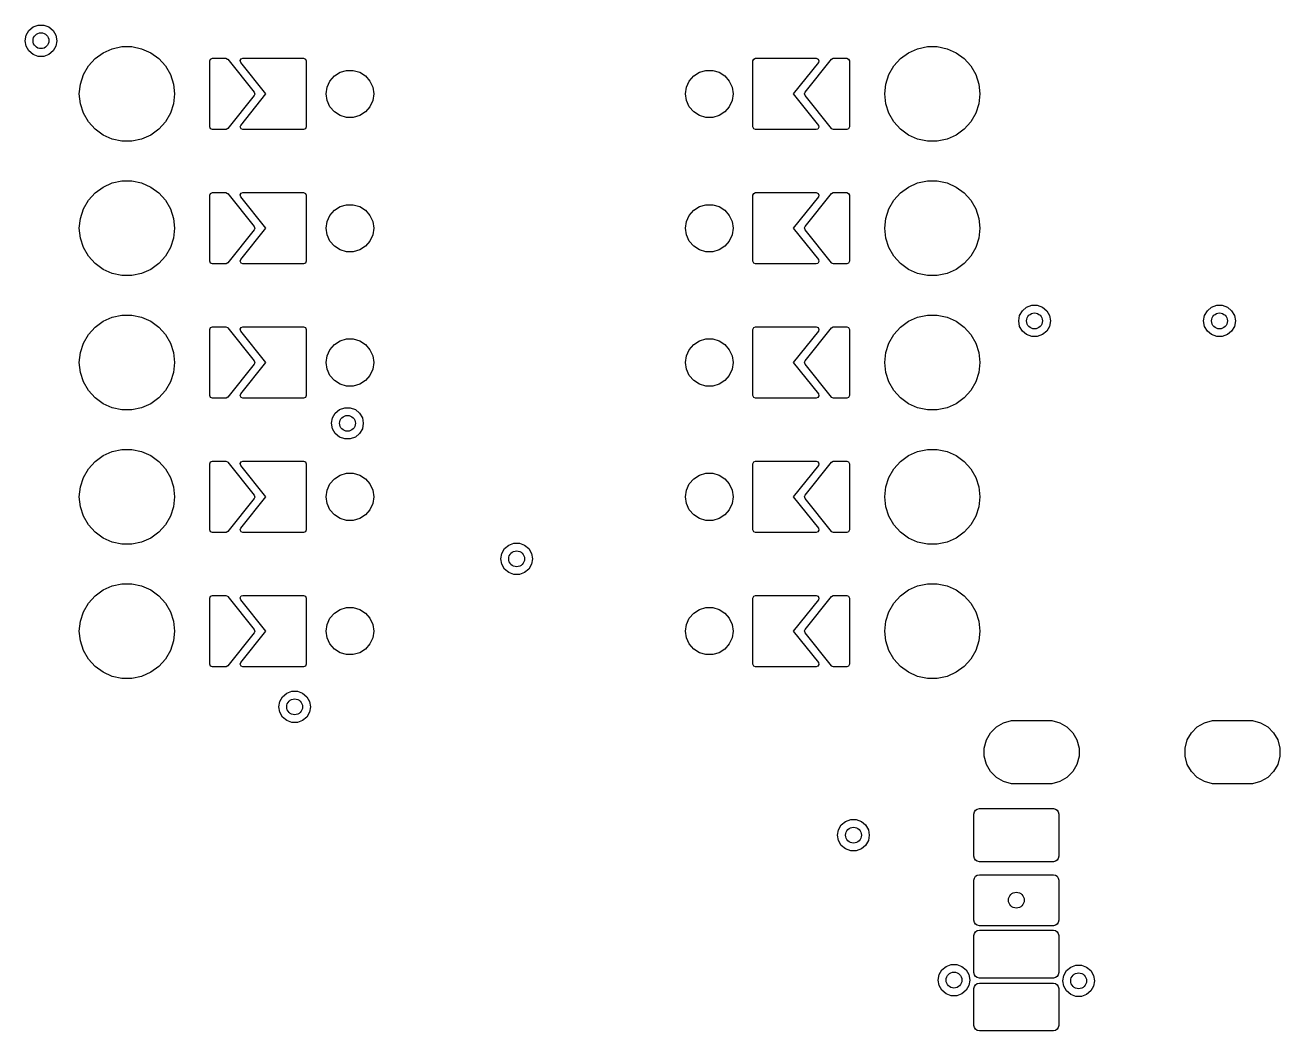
# Model space of a CAD drawing. Extents: x 2.53 to 8.57, y -5.78 to -1.88.
# Drawn here: x 7.6 to 8.535, y -3.614 to -2.865 of the extents above; entities that cross this region are included whole.
import ezdxf

# ---------------------------------------------------------------- set-up
doc = ezdxf.new("R2010")
doc.units = 0
doc.header["$MEASUREMENT"] = 0
doc.layers.add('BLACK', color=7, linetype='CONTINUOUS')

msp = doc.modelspace()

# ---------------------------------------------------------------- linework, layer by layer
at = {"layer": 'BLACK', "linetype": 'CONTINUOUS'}
for p, q in [((7.60048, -2.87257), (7.60253, -2.86902)), ((7.60253, -2.86902), (7.60567, -2.86638)), ((7.60567, -2.86638), (7.60952, -2.86498)), ((7.60952, -2.86498), (7.61363, -2.86498)), ((7.61363, -2.86498), (7.61748, -2.86638)), ((7.61748, -2.86638), (7.62062, -2.86902)), ((7.62062, -2.86902), (7.62267, -2.87257)), ((7.59976, -2.87661), (7.60048, -2.87257)), ((7.60048, -2.88065), (7.59976, -2.87661)), ((7.62267, -2.87257), (7.62339, -2.87661)), ((7.62339, -2.87661), (7.62267, -2.88065)), ((7.60253, -2.88421), (7.60048, -2.88065)), ((7.60567, -2.88684), (7.60253, -2.88421)), ((7.60952, -2.88825), (7.60567, -2.88684)), ((7.61363, -2.88825), (7.60952, -2.88825)), ((7.61748, -2.88684), (7.61363, -2.88825)), ((7.62062, -2.88421), (7.61748, -2.88684)), ((7.62267, -2.88065), (7.62062, -2.88421)), ((7.65188, -2.88992), (7.65787, -2.88557)), ((7.65787, -2.88557), (7.66464, -2.88256)), ((7.66464, -2.88256), (7.67189, -2.88101)), ((7.67189, -2.88101), (7.67929, -2.88101)), ((7.67929, -2.88101), (7.68654, -2.88256)), ((7.68654, -2.88256), (7.69331, -2.88557)), ((7.69331, -2.88557), (7.6993, -2.88992)), ((8.25188, -2.88992), (8.25787, -2.88557)), ((8.25787, -2.88557), (8.26464, -2.88256)), ((8.26464, -2.88256), (8.27189, -2.88101)), ((8.27189, -2.88101), (8.27929, -2.88101)), ((8.27929, -2.88101), (8.28654, -2.88256)), ((8.28654, -2.88256), (8.29331, -2.88557)), ((8.29331, -2.88557), (8.2993, -2.88992)), ((7.64322, -2.90184), (7.64692, -2.89543)), ((7.64692, -2.89543), (7.65188, -2.88992)), ((7.6993, -2.88992), (7.70426, -2.89543)), ((7.70426, -2.89543), (7.70796, -2.90184)), ((7.7374, -2.89165), (7.73798, -2.89026)), ((7.7374, -2.94086), (7.7374, -2.89165)), ((7.73798, -2.89026), (7.73937, -2.88968)), ((7.73937, -2.88968), (7.74921, -2.88968)), ((7.74921, -2.88968), (7.7506, -2.89026)), ((7.7506, -2.89026), (7.75075, -2.89042)), ((7.75075, -2.89042), (7.77043, -2.91502)), ((7.76005, -2.89143), (7.76078, -2.89011)), ((7.76047, -2.89288), (7.76005, -2.89143)), ((7.77917, -2.91625), (7.76047, -2.89288)), ((7.76078, -2.89011), (7.76201, -2.88968)), ((7.76201, -2.88968), (7.80728, -2.88968)), ((7.80728, -2.88968), (7.80868, -2.89026)), ((7.80868, -2.89026), (7.80925, -2.89165)), ((7.80925, -2.89165), (7.80925, -2.94086)), ((8.14193, -2.89165), (8.14251, -2.89026)), ((8.14193, -2.94086), (8.14193, -2.89165)), ((8.14251, -2.89026), (8.1439, -2.88968)), ((8.1439, -2.88968), (8.18917, -2.88968)), ((8.19071, -2.89288), (8.17201, -2.91625)), ((8.18075, -2.91502), (8.20043, -2.89042)), ((8.18917, -2.88968), (8.19057, -2.89026)), ((8.19057, -2.89026), (8.19114, -2.89165)), ((8.19114, -2.89165), (8.19071, -2.89288)), ((8.20043, -2.89042), (8.20175, -2.88969)), ((8.20175, -2.88969), (8.20197, -2.88968)), ((8.20197, -2.88968), (8.21181, -2.88968)), ((8.21181, -2.88968), (8.2132, -2.89026)), ((8.2132, -2.89026), (8.21378, -2.89165)), ((8.21378, -2.89165), (8.21378, -2.94086)), ((8.24322, -2.90184), (8.24692, -2.89543)), ((8.24692, -2.89543), (8.25188, -2.88992)), ((8.2993, -2.88992), (8.30426, -2.89543)), ((8.30426, -2.89543), (8.30796, -2.90184)), ((7.64093, -2.90889), (7.64322, -2.90184)), ((7.70796, -2.90184), (7.71025, -2.90889)), ((7.82473, -2.91126), (7.82683, -2.90668)), ((7.82683, -2.90668), (7.83013, -2.90286)), ((7.83013, -2.90286), (7.83437, -2.90014)), ((7.83437, -2.90014), (7.83921, -2.89872)), ((7.83921, -2.89872), (7.84425, -2.89872)), ((7.84425, -2.89872), (7.84909, -2.90014)), ((7.84909, -2.90014), (7.85333, -2.90286)), ((7.85333, -2.90286), (7.85664, -2.90668)), ((7.85664, -2.90668), (7.85873, -2.91126)), ((8.09245, -2.91126), (8.09454, -2.90668)), ((8.09454, -2.90668), (8.09785, -2.90286)), ((8.09785, -2.90286), (8.10209, -2.90014)), ((8.10209, -2.90014), (8.10693, -2.89872)), ((8.10693, -2.89872), (8.11197, -2.89872)), ((8.11197, -2.89872), (8.11681, -2.90014)), ((8.11681, -2.90014), (8.12105, -2.90286)), ((8.12105, -2.90286), (8.12435, -2.90668)), ((8.12435, -2.90668), (8.12645, -2.91126)), ((8.24093, -2.90889), (8.24322, -2.90184)), ((8.30796, -2.90184), (8.31025, -2.90889)), ((7.64016, -2.91625), (7.64093, -2.90889)), ((7.64093, -2.92362), (7.64016, -2.91625)), ((7.71025, -2.90889), (7.71102, -2.91625)), ((7.71102, -2.91625), (7.71025, -2.92362)), ((7.76047, -2.93963), (7.77917, -2.91625)), ((7.77043, -2.91502), (7.77085, -2.91647)), ((7.82402, -2.91625), (7.82473, -2.91126)), ((7.82473, -2.92125), (7.82402, -2.91625)), ((7.85873, -2.91126), (7.85945, -2.91625)), ((7.85945, -2.91625), (7.85873, -2.92125)), ((8.09173, -2.91625), (8.09245, -2.91126)), ((8.09245, -2.92125), (8.09173, -2.91625)), ((8.12645, -2.91126), (8.12717, -2.91625)), ((8.12717, -2.91625), (8.12645, -2.92125)), ((8.17201, -2.91625), (8.19071, -2.93963)), ((8.18033, -2.91604), (8.18075, -2.91502)), ((8.18075, -2.91748), (8.18033, -2.91604)), ((8.24016, -2.91625), (8.24093, -2.90889)), ((8.24093, -2.92362), (8.24016, -2.91625)), ((8.31025, -2.90889), (8.31102, -2.91625)), ((8.31102, -2.91625), (8.31025, -2.92362)), ((7.64322, -2.93067), (7.64093, -2.92362)), ((7.71025, -2.92362), (7.70796, -2.93067)), ((7.77043, -2.91748), (7.75075, -2.94209)), ((7.77085, -2.91647), (7.77043, -2.91748)), ((7.82683, -2.92583), (7.82473, -2.92125)), ((7.85873, -2.92125), (7.85664, -2.92583)), ((8.09454, -2.92583), (8.09245, -2.92125)), ((8.12645, -2.92125), (8.12435, -2.92583)), ((8.20043, -2.94209), (8.18075, -2.91748)), ((8.24322, -2.93067), (8.24093, -2.92362)), ((8.31025, -2.92362), (8.30796, -2.93067)), ((7.64692, -2.93708), (7.64322, -2.93067)), ((7.70796, -2.93067), (7.70426, -2.93708)), ((7.83013, -2.92964), (7.82683, -2.92583)), ((7.83437, -2.93237), (7.83013, -2.92964)), ((7.83921, -2.93379), (7.83437, -2.93237)), ((7.84425, -2.93379), (7.83921, -2.93379)), ((7.84909, -2.93237), (7.84425, -2.93379)), ((7.85333, -2.92964), (7.84909, -2.93237)), ((7.85664, -2.92583), (7.85333, -2.92964)), ((8.09785, -2.92964), (8.09454, -2.92583)), ((8.10209, -2.93237), (8.09785, -2.92964)), ((8.10693, -2.93379), (8.10209, -2.93237)), ((8.11197, -2.93379), (8.10693, -2.93379)), ((8.11681, -2.93237), (8.11197, -2.93379)), ((8.12105, -2.92964), (8.11681, -2.93237)), ((8.12435, -2.92583), (8.12105, -2.92964)), ((8.24692, -2.93708), (8.24322, -2.93067)), ((8.30796, -2.93067), (8.30426, -2.93708)), ((7.65188, -2.94259), (7.64692, -2.93708)), ((7.65787, -2.94694), (7.65188, -2.94259)), ((7.6993, -2.94259), (7.69331, -2.94694)), ((7.70426, -2.93708), (7.6993, -2.94259)), ((7.73798, -2.94225), (7.7374, -2.94086)), ((7.73937, -2.94283), (7.73798, -2.94225)), ((7.74921, -2.94283), (7.73937, -2.94283)), ((7.74943, -2.94282), (7.74921, -2.94283)), ((7.75075, -2.94209), (7.74943, -2.94282)), ((7.76004, -2.94086), (7.76047, -2.93963)), ((7.76062, -2.94225), (7.76004, -2.94086)), ((7.76201, -2.94283), (7.76062, -2.94225)), ((7.80728, -2.94283), (7.76201, -2.94283)), ((7.80868, -2.94225), (7.80728, -2.94283)), ((7.80925, -2.94086), (7.80868, -2.94225)), ((8.14251, -2.94225), (8.14193, -2.94086)), ((8.1439, -2.94283), (8.14251, -2.94225)), ((8.18917, -2.94283), (8.1439, -2.94283)), ((8.1904, -2.9424), (8.18917, -2.94283)), ((8.19113, -2.94108), (8.1904, -2.9424)), ((8.19071, -2.93963), (8.19113, -2.94108)), ((8.20058, -2.94225), (8.20043, -2.94209)), ((8.20197, -2.94283), (8.20058, -2.94225)), ((8.21181, -2.94283), (8.20197, -2.94283)), ((8.2132, -2.94225), (8.21181, -2.94283)), ((8.21378, -2.94086), (8.2132, -2.94225)), ((8.25188, -2.94259), (8.24692, -2.93708)), ((8.25787, -2.94694), (8.25188, -2.94259)), ((8.2993, -2.94259), (8.29331, -2.94694)), ((8.30426, -2.93708), (8.2993, -2.94259)), ((7.66464, -2.94995), (7.65787, -2.94694)), ((7.67189, -2.95149), (7.66464, -2.94995)), ((7.67929, -2.95149), (7.67189, -2.95149)), ((7.68654, -2.94995), (7.67929, -2.95149)), ((7.69331, -2.94694), (7.68654, -2.94995)), ((8.26464, -2.94995), (8.25787, -2.94694)), ((8.27189, -2.95149), (8.26464, -2.94995)), ((8.27929, -2.95149), (8.27189, -2.95149)), ((8.28654, -2.94995), (8.27929, -2.95149)), ((8.29331, -2.94694), (8.28654, -2.94995)), ((7.66464, -2.98256), (7.67189, -2.98101)), ((7.67189, -2.98101), (7.67929, -2.98101)), ((7.67929, -2.98101), (7.68654, -2.98256)), ((8.26464, -2.98256), (8.27189, -2.98101)), ((8.27189, -2.98101), (8.27929, -2.98101)), ((8.27929, -2.98101), (8.28654, -2.98256)), ((7.64692, -2.99543), (7.65188, -2.98992)), ((7.65188, -2.98992), (7.65787, -2.98557)), ((7.65787, -2.98557), (7.66464, -2.98256)), ((7.68654, -2.98256), (7.69331, -2.98557)), ((7.69331, -2.98557), (7.6993, -2.98992)), ((7.6993, -2.98992), (7.70426, -2.99543)), ((7.7374, -2.99165), (7.73798, -2.99026)), ((7.73798, -2.99026), (7.73937, -2.98968)), ((7.73937, -2.98968), (7.74921, -2.98968)), ((7.74921, -2.98968), (7.7506, -2.99026)), ((7.7506, -2.99026), (7.75075, -2.99042)), ((7.75075, -2.99042), (7.77043, -3.01502)), ((7.76005, -2.99143), (7.76078, -2.99011)), ((7.76078, -2.99011), (7.76201, -2.98968)), ((7.76201, -2.98968), (7.80728, -2.98968)), ((7.80728, -2.98968), (7.80868, -2.99026)), ((7.80868, -2.99026), (7.80925, -2.99165)), ((8.14193, -2.99165), (8.14251, -2.99026)), ((8.14251, -2.99026), (8.1439, -2.98968)), ((8.1439, -2.98968), (8.18917, -2.98968)), ((8.18075, -3.01502), (8.20043, -2.99042)), ((8.18917, -2.98968), (8.19057, -2.99026)), ((8.19057, -2.99026), (8.19114, -2.99165)), ((8.20043, -2.99042), (8.20175, -2.98969)), ((8.20175, -2.98969), (8.20197, -2.98968)), ((8.20197, -2.98968), (8.21181, -2.98968)), ((8.21181, -2.98968), (8.2132, -2.99026)), ((8.2132, -2.99026), (8.21378, -2.99165)), ((8.24692, -2.99543), (8.25188, -2.98992)), ((8.25188, -2.98992), (8.25787, -2.98557)), ((8.25787, -2.98557), (8.26464, -2.98256)), ((8.28654, -2.98256), (8.29331, -2.98557)), ((8.29331, -2.98557), (8.2993, -2.98992)), ((8.2993, -2.98992), (8.30426, -2.99543)), ((7.64322, -3.00184), (7.64692, -2.99543)), ((7.70426, -2.99543), (7.70796, -3.00184)), ((7.7374, -3.04086), (7.7374, -2.99165)), ((7.76047, -2.99288), (7.76005, -2.99143)), ((7.77917, -3.01625), (7.76047, -2.99288)), ((7.80925, -2.99165), (7.80925, -3.04086)), ((7.83013, -3.00286), (7.83437, -3.00014)), ((7.83437, -3.00014), (7.83921, -2.99872)), ((7.83921, -2.99872), (7.84425, -2.99872)), ((7.84425, -2.99872), (7.84909, -3.00014)), ((7.84909, -3.00014), (7.85333, -3.00286)), ((8.09785, -3.00286), (8.10209, -3.00014)), ((8.10209, -3.00014), (8.10693, -2.99872)), ((8.10693, -2.99872), (8.11197, -2.99872)), ((8.11197, -2.99872), (8.11681, -3.00014)), ((8.11681, -3.00014), (8.12105, -3.00286)), ((8.14193, -3.04086), (8.14193, -2.99165)), ((8.19071, -2.99288), (8.17201, -3.01625)), ((8.19114, -2.99165), (8.19071, -2.99288)), ((8.21378, -2.99165), (8.21378, -3.04086)), ((8.24322, -3.00184), (8.24692, -2.99543)), ((8.30426, -2.99543), (8.30796, -3.00184)), ((7.64016, -3.01625), (7.64093, -3.00889)), ((7.64093, -3.00889), (7.64322, -3.00184)), ((7.70796, -3.00184), (7.71025, -3.00889)), ((7.71025, -3.00889), (7.71102, -3.01625)), ((7.82473, -3.01126), (7.82683, -3.00668)), ((7.82683, -3.00668), (7.83013, -3.00286)), ((7.85333, -3.00286), (7.85664, -3.00668)), ((7.85664, -3.00668), (7.85873, -3.01126)), ((8.09245, -3.01126), (8.09454, -3.00668)), ((8.09454, -3.00668), (8.09785, -3.00286)), ((8.12105, -3.00286), (8.12435, -3.00668)), ((8.12435, -3.00668), (8.12645, -3.01126)), ((8.24016, -3.01625), (8.24093, -3.00889)), ((8.24093, -3.00889), (8.24322, -3.00184)), ((8.30796, -3.00184), (8.31025, -3.00889)), ((8.31025, -3.00889), (8.31102, -3.01625)), ((7.64093, -3.02362), (7.64016, -3.01625)), ((7.71102, -3.01625), (7.71025, -3.02362)), ((7.77043, -3.01748), (7.75075, -3.04209)), ((7.76047, -3.03963), (7.77917, -3.01625)), ((7.77043, -3.01502), (7.77085, -3.01647)), ((7.77085, -3.01647), (7.77043, -3.01748)), ((7.82402, -3.01625), (7.82473, -3.01126)), ((7.82473, -3.02125), (7.82402, -3.01625)), ((7.85873, -3.01126), (7.85945, -3.01625)), ((7.85945, -3.01625), (7.85873, -3.02125)), ((8.09173, -3.01625), (8.09245, -3.01126)), ((8.09245, -3.02125), (8.09173, -3.01625)), ((8.12645, -3.01126), (8.12717, -3.01625)), ((8.12717, -3.01625), (8.12645, -3.02125)), ((8.17201, -3.01625), (8.19071, -3.03963)), ((8.18033, -3.01604), (8.18075, -3.01502)), ((8.18075, -3.01748), (8.18033, -3.01604)), ((8.20043, -3.04209), (8.18075, -3.01748)), ((8.24093, -3.02362), (8.24016, -3.01625)), ((8.31102, -3.01625), (8.31025, -3.02362)), ((7.64322, -3.03067), (7.64093, -3.02362)), ((7.71025, -3.02362), (7.70796, -3.03067)), ((7.82683, -3.02583), (7.82473, -3.02125)), ((7.83013, -3.02964), (7.82683, -3.02583)), ((7.85664, -3.02583), (7.85333, -3.02964)), ((7.85873, -3.02125), (7.85664, -3.02583)), ((8.09454, -3.02583), (8.09245, -3.02125)), ((8.09785, -3.02964), (8.09454, -3.02583)), ((8.12435, -3.02583), (8.12105, -3.02964)), ((8.12645, -3.02125), (8.12435, -3.02583)), ((8.24322, -3.03067), (8.24093, -3.02362)), ((8.31025, -3.02362), (8.30796, -3.03067)), ((7.64692, -3.03708), (7.64322, -3.03067)), ((7.65188, -3.04259), (7.64692, -3.03708)), ((7.70426, -3.03708), (7.6993, -3.04259)), ((7.70796, -3.03067), (7.70426, -3.03708)), ((7.83437, -3.03237), (7.83013, -3.02964)), ((7.83921, -3.03379), (7.83437, -3.03237)), ((7.84425, -3.03379), (7.83921, -3.03379)), ((7.84909, -3.03237), (7.84425, -3.03379)), ((7.85333, -3.02964), (7.84909, -3.03237)), ((8.10209, -3.03237), (8.09785, -3.02964)), ((8.10693, -3.03379), (8.10209, -3.03237)), ((8.11197, -3.03379), (8.10693, -3.03379)), ((8.11681, -3.03237), (8.11197, -3.03379)), ((8.12105, -3.02964), (8.11681, -3.03237)), ((8.24692, -3.03708), (8.24322, -3.03067)), ((8.25188, -3.04259), (8.24692, -3.03708)), ((8.30426, -3.03708), (8.2993, -3.04259)), ((8.30796, -3.03067), (8.30426, -3.03708)), ((7.65787, -3.04694), (7.65188, -3.04259)), ((7.66464, -3.04995), (7.65787, -3.04694)), ((7.69331, -3.04694), (7.68654, -3.04995)), ((7.6993, -3.04259), (7.69331, -3.04694)), ((7.73798, -3.04225), (7.7374, -3.04086)), ((7.73937, -3.04283), (7.73798, -3.04225)), ((7.74921, -3.04283), (7.73937, -3.04283)), ((7.74943, -3.04282), (7.74921, -3.04283)), ((7.75075, -3.04209), (7.74943, -3.04282)), ((7.76004, -3.04086), (7.76047, -3.03963)), ((7.76062, -3.04225), (7.76004, -3.04086)), ((7.76201, -3.04283), (7.76062, -3.04225)), ((7.80728, -3.04283), (7.76201, -3.04283)), ((7.80868, -3.04225), (7.80728, -3.04283)), ((7.80925, -3.04086), (7.80868, -3.04225)), ((8.14251, -3.04225), (8.14193, -3.04086)), ((8.1439, -3.04283), (8.14251, -3.04225)), ((8.18917, -3.04283), (8.1439, -3.04283)), ((8.1904, -3.0424), (8.18917, -3.04283)), ((8.19113, -3.04108), (8.1904, -3.0424)), ((8.19071, -3.03963), (8.19113, -3.04108)), ((8.20058, -3.04225), (8.20043, -3.04209)), ((8.20197, -3.04283), (8.20058, -3.04225)), ((8.21181, -3.04283), (8.20197, -3.04283)), ((8.2132, -3.04225), (8.21181, -3.04283)), ((8.21378, -3.04086), (8.2132, -3.04225)), ((8.25787, -3.04694), (8.25188, -3.04259)), ((8.26464, -3.04995), (8.25787, -3.04694)), ((8.29331, -3.04694), (8.28654, -3.04995)), ((8.2993, -3.04259), (8.29331, -3.04694)), ((7.67189, -3.05149), (7.66464, -3.04995)), ((7.67929, -3.05149), (7.67189, -3.05149)), ((7.68654, -3.04995), (7.67929, -3.05149)), ((8.27189, -3.05149), (8.26464, -3.04995)), ((8.27929, -3.05149), (8.27189, -3.05149)), ((8.28654, -3.04995), (8.27929, -3.05149)), ((8.34269, -3.07768), (8.34583, -3.07505)), ((8.34583, -3.07505), (8.34968, -3.07364)), ((8.34968, -3.07364), (8.35378, -3.07364)), ((8.35378, -3.07364), (8.35764, -3.07505)), ((8.35764, -3.07505), (8.36078, -3.07768)), ((8.48048, -3.07768), (8.48362, -3.07505)), ((8.48362, -3.07505), (8.48748, -3.07364)), ((8.48748, -3.07364), (8.49158, -3.07364)), ((8.49158, -3.07364), (8.49543, -3.07505)), ((8.49543, -3.07505), (8.49858, -3.07768)), ((7.65787, -3.08557), (7.66464, -3.08256)), ((7.66464, -3.08256), (7.67189, -3.08101)), ((7.67189, -3.08101), (7.67929, -3.08101)), ((7.67929, -3.08101), (7.68654, -3.08256)), ((7.68654, -3.08256), (7.69331, -3.08557)), ((8.25787, -3.08557), (8.26464, -3.08256)), ((8.26464, -3.08256), (8.27189, -3.08101)), ((8.27189, -3.08101), (8.27929, -3.08101)), ((8.27929, -3.08101), (8.28654, -3.08256)), ((8.28654, -3.08256), (8.29331, -3.08557)), ((8.33992, -3.08527), (8.34063, -3.08124)), ((8.34063, -3.08124), (8.34269, -3.07768)), ((8.36078, -3.07768), (8.36283, -3.08124)), ((8.36283, -3.08124), (8.36354, -3.08527)), ((8.47772, -3.08527), (8.47843, -3.08124)), ((8.47843, -3.08124), (8.48048, -3.07768)), ((8.49858, -3.07768), (8.50063, -3.08124)), ((8.50063, -3.08124), (8.50134, -3.08527)), ((7.64692, -3.09543), (7.65188, -3.08992)), ((7.65188, -3.08992), (7.65787, -3.08557)), ((7.69331, -3.08557), (7.6993, -3.08992)), ((7.6993, -3.08992), (7.70426, -3.09543)), ((7.7374, -3.09165), (7.73798, -3.09026)), ((7.7374, -3.14086), (7.7374, -3.09165)), ((7.73798, -3.09026), (7.73937, -3.08968)), ((7.73937, -3.08968), (7.74921, -3.08968)), ((7.74921, -3.08968), (7.7506, -3.09026)), ((7.7506, -3.09026), (7.75075, -3.09042)), ((7.75075, -3.09042), (7.77043, -3.11502)), ((7.76005, -3.09143), (7.76078, -3.09011)), ((7.76047, -3.09288), (7.76005, -3.09143)), ((7.77917, -3.11625), (7.76047, -3.09288)), ((7.76078, -3.09011), (7.76201, -3.08968)), ((7.76201, -3.08968), (7.80728, -3.08968)), ((7.80728, -3.08968), (7.80868, -3.09026)), ((7.80868, -3.09026), (7.80925, -3.09165)), ((7.80925, -3.09165), (7.80925, -3.14086)), ((8.14193, -3.09165), (8.14251, -3.09026)), ((8.14193, -3.14086), (8.14193, -3.09165)), ((8.14251, -3.09026), (8.1439, -3.08968)), ((8.1439, -3.08968), (8.18917, -3.08968)), ((8.19071, -3.09288), (8.17201, -3.11625)), ((8.18075, -3.11502), (8.20043, -3.09042)), ((8.18917, -3.08968), (8.19057, -3.09026)), ((8.19057, -3.09026), (8.19114, -3.09165)), ((8.19114, -3.09165), (8.19071, -3.09288)), ((8.20043, -3.09042), (8.20175, -3.08969)), ((8.20175, -3.08969), (8.20197, -3.08968)), ((8.20197, -3.08968), (8.21181, -3.08968)), ((8.21181, -3.08968), (8.2132, -3.09026)), ((8.2132, -3.09026), (8.21378, -3.09165)), ((8.21378, -3.09165), (8.21378, -3.14086)), ((8.24692, -3.09543), (8.25188, -3.08992)), ((8.25188, -3.08992), (8.25787, -3.08557)), ((8.29331, -3.08557), (8.2993, -3.08992)), ((8.2993, -3.08992), (8.30426, -3.09543)), ((8.34063, -3.08931), (8.33992, -3.08527)), ((8.34269, -3.09287), (8.34063, -3.08931)), ((8.34583, -3.0955), (8.34269, -3.09287)), ((8.36078, -3.09287), (8.35764, -3.0955)), ((8.36283, -3.08931), (8.36078, -3.09287)), ((8.36354, -3.08527), (8.36283, -3.08931)), ((8.47843, -3.08931), (8.47772, -3.08527)), ((8.48048, -3.09287), (8.47843, -3.08931)), ((8.48362, -3.0955), (8.48048, -3.09287)), ((8.49858, -3.09287), (8.49543, -3.0955)), ((8.50063, -3.08931), (8.49858, -3.09287)), ((8.50134, -3.08527), (8.50063, -3.08931)), ((7.64093, -3.10889), (7.64322, -3.10184)), ((7.64322, -3.10184), (7.64692, -3.09543)), ((7.70426, -3.09543), (7.70796, -3.10184)), ((7.70796, -3.10184), (7.71025, -3.10889)), ((7.82683, -3.10668), (7.83013, -3.10286)), ((7.83013, -3.10286), (7.83437, -3.10014)), ((7.83437, -3.10014), (7.83921, -3.09872)), ((7.83921, -3.09872), (7.84425, -3.09872)), ((7.84425, -3.09872), (7.84909, -3.10014)), ((7.84909, -3.10014), (7.85333, -3.10286)), ((7.85333, -3.10286), (7.85664, -3.10668)), ((8.09454, -3.10668), (8.09785, -3.10286)), ((8.09785, -3.10286), (8.10209, -3.10014)), ((8.10209, -3.10014), (8.10693, -3.09872)), ((8.10693, -3.09872), (8.11197, -3.09872)), ((8.11197, -3.09872), (8.11681, -3.10014)), ((8.11681, -3.10014), (8.12105, -3.10286)), ((8.12105, -3.10286), (8.12435, -3.10668)), ((8.24093, -3.10889), (8.24322, -3.10184)), ((8.24322, -3.10184), (8.24692, -3.09543)), ((8.30426, -3.09543), (8.30796, -3.10184)), ((8.30796, -3.10184), (8.31025, -3.10889)), ((8.34968, -3.09691), (8.34583, -3.0955)), ((8.35378, -3.09691), (8.34968, -3.09691)), ((8.35764, -3.0955), (8.35378, -3.09691)), ((8.48748, -3.09691), (8.48362, -3.0955)), ((8.49158, -3.09691), (8.48748, -3.09691)), ((8.49543, -3.0955), (8.49158, -3.09691)), ((7.64016, -3.11625), (7.64093, -3.10889)), ((7.71025, -3.10889), (7.71102, -3.11625)), ((7.82402, -3.11625), (7.82473, -3.11126)), ((7.82473, -3.11126), (7.82683, -3.10668)), ((7.85664, -3.10668), (7.85873, -3.11126)), ((7.85873, -3.11126), (7.85945, -3.11625)), ((8.09173, -3.11625), (8.09245, -3.11126)), ((8.09245, -3.11126), (8.09454, -3.10668)), ((8.12435, -3.10668), (8.12645, -3.11126)), ((8.12645, -3.11126), (8.12717, -3.11625)), ((8.24016, -3.11625), (8.24093, -3.10889)), ((8.31025, -3.10889), (8.31102, -3.11625)), ((7.64093, -3.12362), (7.64016, -3.11625)), ((7.71102, -3.11625), (7.71025, -3.12362)), ((7.77043, -3.11748), (7.75075, -3.14209)), ((7.76047, -3.13963), (7.77917, -3.11625)), ((7.77043, -3.11502), (7.77085, -3.11647)), ((7.77085, -3.11647), (7.77043, -3.11748)), ((7.82473, -3.12125), (7.82402, -3.11625)), ((7.82683, -3.12583), (7.82473, -3.12125)), ((7.85873, -3.12125), (7.85664, -3.12583)), ((7.85945, -3.11625), (7.85873, -3.12125)), ((8.09245, -3.12125), (8.09173, -3.11625)), ((8.09454, -3.12583), (8.09245, -3.12125)), ((8.12645, -3.12125), (8.12435, -3.12583)), ((8.12717, -3.11625), (8.12645, -3.12125)), ((8.17201, -3.11625), (8.19071, -3.13963)), ((8.18033, -3.11604), (8.18075, -3.11502)), ((8.18075, -3.11748), (8.18033, -3.11604)), ((8.20043, -3.14209), (8.18075, -3.11748)), ((8.24093, -3.12362), (8.24016, -3.11625)), ((8.31102, -3.11625), (8.31025, -3.12362)), ((7.64322, -3.13067), (7.64093, -3.12362)), ((7.64692, -3.13708), (7.64322, -3.13067)), ((7.70796, -3.13067), (7.70426, -3.13708)), ((7.71025, -3.12362), (7.70796, -3.13067)), ((7.83013, -3.12964), (7.82683, -3.12583)), ((7.83437, -3.13237), (7.83013, -3.12964)), ((7.85333, -3.12964), (7.84909, -3.13237)), ((7.85664, -3.12583), (7.85333, -3.12964)), ((8.09785, -3.12964), (8.09454, -3.12583)), ((8.10209, -3.13237), (8.09785, -3.12964)), ((8.12105, -3.12964), (8.11681, -3.13237)), ((8.12435, -3.12583), (8.12105, -3.12964)), ((8.24322, -3.13067), (8.24093, -3.12362)), ((8.24692, -3.13708), (8.24322, -3.13067)), ((8.30796, -3.13067), (8.30426, -3.13708)), ((8.31025, -3.12362), (8.30796, -3.13067)), ((7.65188, -3.14259), (7.64692, -3.13708)), ((7.70426, -3.13708), (7.6993, -3.14259)), ((7.76004, -3.14086), (7.76047, -3.13963)), ((7.83921, -3.13379), (7.83437, -3.13237)), ((7.84425, -3.13379), (7.83921, -3.13379)), ((7.84909, -3.13237), (7.84425, -3.13379)), ((8.10693, -3.13379), (8.10209, -3.13237)), ((8.11197, -3.13379), (8.10693, -3.13379)), ((8.11681, -3.13237), (8.11197, -3.13379)), ((8.19071, -3.13963), (8.19113, -3.14108)), ((8.25188, -3.14259), (8.24692, -3.13708)), ((8.30426, -3.13708), (8.2993, -3.14259)), ((7.65787, -3.14694), (7.65188, -3.14259)), ((7.66464, -3.14995), (7.65787, -3.14694)), ((7.67189, -3.15149), (7.66464, -3.14995)), ((7.68654, -3.14995), (7.67929, -3.15149)), ((7.69331, -3.14694), (7.68654, -3.14995)), ((7.6993, -3.14259), (7.69331, -3.14694)), ((7.73798, -3.14225), (7.7374, -3.14086)), ((7.73937, -3.14283), (7.73798, -3.14225)), ((7.74921, -3.14283), (7.73937, -3.14283)), ((7.74943, -3.14282), (7.74921, -3.14283)), ((7.75075, -3.14209), (7.74943, -3.14282)), ((7.76062, -3.14225), (7.76004, -3.14086)), ((7.76201, -3.14283), (7.76062, -3.14225)), ((7.80728, -3.14283), (7.76201, -3.14283)), ((7.80868, -3.14225), (7.80728, -3.14283)), ((7.80925, -3.14086), (7.80868, -3.14225)), ((7.83402, -3.1513), (7.83787, -3.1499)), ((7.83787, -3.1499), (7.84197, -3.1499)), ((7.84197, -3.1499), (7.84583, -3.1513)), ((8.14251, -3.14225), (8.14193, -3.14086)), ((8.1439, -3.14283), (8.14251, -3.14225)), ((8.18917, -3.14283), (8.1439, -3.14283)), ((8.1904, -3.1424), (8.18917, -3.14283)), ((8.19113, -3.14108), (8.1904, -3.1424)), ((8.20058, -3.14225), (8.20043, -3.14209)), ((8.20197, -3.14283), (8.20058, -3.14225)), ((8.21181, -3.14283), (8.20197, -3.14283)), ((8.2132, -3.14225), (8.21181, -3.14283)), ((8.21378, -3.14086), (8.2132, -3.14225)), ((8.25787, -3.14694), (8.25188, -3.14259)), ((8.26464, -3.14995), (8.25787, -3.14694)), ((8.27189, -3.15149), (8.26464, -3.14995)), ((8.28654, -3.14995), (8.27929, -3.15149)), ((8.29331, -3.14694), (8.28654, -3.14995)), ((8.2993, -3.14259), (8.29331, -3.14694)), ((7.67929, -3.15149), (7.67189, -3.15149)), ((7.82811, -3.16153), (7.82882, -3.15749)), ((7.82882, -3.15749), (7.83087, -3.15394)), ((7.83087, -3.15394), (7.83402, -3.1513)), ((7.84583, -3.1513), (7.84897, -3.15394)), ((7.84897, -3.15394), (7.85102, -3.15749)), ((7.85102, -3.15749), (7.85173, -3.16153)), ((8.27929, -3.15149), (8.27189, -3.15149)), ((7.82882, -3.16557), (7.82811, -3.16153)), ((7.83087, -3.16912), (7.82882, -3.16557)), ((7.85102, -3.16557), (7.84897, -3.16912)), ((7.85173, -3.16153), (7.85102, -3.16557)), ((7.83402, -3.17176), (7.83087, -3.16912)), ((7.83787, -3.17316), (7.83402, -3.17176)), ((7.84197, -3.17316), (7.83787, -3.17316)), ((7.84583, -3.17176), (7.84197, -3.17316)), ((7.84897, -3.16912), (7.84583, -3.17176)), ((7.65188, -3.18992), (7.65787, -3.18557)), ((7.65787, -3.18557), (7.66464, -3.18256)), ((7.66464, -3.18256), (7.67189, -3.18101)), ((7.67189, -3.18101), (7.67929, -3.18101)), ((7.67929, -3.18101), (7.68654, -3.18256)), ((7.68654, -3.18256), (7.69331, -3.18557)), ((7.69331, -3.18557), (7.6993, -3.18992)), ((8.25188, -3.18992), (8.25787, -3.18557)), ((8.25787, -3.18557), (8.26464, -3.18256)), ((8.26464, -3.18256), (8.27189, -3.18101)), ((8.27189, -3.18101), (8.27929, -3.18101)), ((8.27929, -3.18101), (8.28654, -3.18256)), ((8.28654, -3.18256), (8.29331, -3.18557)), ((8.29331, -3.18557), (8.2993, -3.18992)), ((7.64322, -3.20184), (7.64692, -3.19543)), ((7.64692, -3.19543), (7.65188, -3.18992)), ((7.6993, -3.18992), (7.70426, -3.19543)), ((7.70426, -3.19543), (7.70796, -3.20184)), ((7.7374, -3.19165), (7.73798, -3.19026)), ((7.7374, -3.24086), (7.7374, -3.19165)), ((7.73798, -3.19026), (7.73937, -3.18968)), ((7.73937, -3.18968), (7.74921, -3.18968)), ((7.74921, -3.18968), (7.7506, -3.19026)), ((7.7506, -3.19026), (7.75075, -3.19042)), ((7.75075, -3.19042), (7.77043, -3.21502)), ((7.76005, -3.19143), (7.76078, -3.19011)), ((7.76047, -3.19288), (7.76005, -3.19143)), ((7.77917, -3.21625), (7.76047, -3.19288)), ((7.76078, -3.19011), (7.76201, -3.18968)), ((7.76201, -3.18968), (7.80728, -3.18968)), ((7.80728, -3.18968), (7.80868, -3.19026)), ((7.80868, -3.19026), (7.80925, -3.19165)), ((7.80925, -3.19165), (7.80925, -3.24086)), ((8.14193, -3.19165), (8.14251, -3.19026)), ((8.14193, -3.24086), (8.14193, -3.19165)), ((8.14251, -3.19026), (8.1439, -3.18968)), ((8.1439, -3.18968), (8.18917, -3.18968)), ((8.19071, -3.19288), (8.17201, -3.21625)), ((8.18075, -3.21502), (8.20043, -3.19042)), ((8.18917, -3.18968), (8.19057, -3.19026)), ((8.19057, -3.19026), (8.19114, -3.19165)), ((8.19114, -3.19165), (8.19071, -3.19288)), ((8.20043, -3.19042), (8.20175, -3.18969)), ((8.20175, -3.18969), (8.20197, -3.18968)), ((8.20197, -3.18968), (8.21181, -3.18968)), ((8.21181, -3.18968), (8.2132, -3.19026)), ((8.2132, -3.19026), (8.21378, -3.19165)), ((8.21378, -3.19165), (8.21378, -3.24086)), ((8.24322, -3.20184), (8.24692, -3.19543)), ((8.24692, -3.19543), (8.25188, -3.18992)), ((8.2993, -3.18992), (8.30426, -3.19543)), ((8.30426, -3.19543), (8.30796, -3.20184)), ((7.64093, -3.20889), (7.64322, -3.20184)), ((7.70796, -3.20184), (7.71025, -3.20889)), ((7.82683, -3.20668), (7.83013, -3.20286)), ((7.83013, -3.20286), (7.83437, -3.20014)), ((7.83437, -3.20014), (7.83921, -3.19872)), ((7.83921, -3.19872), (7.84425, -3.19872)), ((7.84425, -3.19872), (7.84909, -3.20014)), ((7.84909, -3.20014), (7.85333, -3.20286)), ((7.85333, -3.20286), (7.85664, -3.20668)), ((8.09454, -3.20668), (8.09785, -3.20286)), ((8.09785, -3.20286), (8.10209, -3.20014)), ((8.10209, -3.20014), (8.10693, -3.19872)), ((8.10693, -3.19872), (8.11197, -3.19872)), ((8.11197, -3.19872), (8.11681, -3.20014)), ((8.11681, -3.20014), (8.12105, -3.20286)), ((8.12105, -3.20286), (8.12435, -3.20668)), ((8.24093, -3.20889), (8.24322, -3.20184)), ((8.30796, -3.20184), (8.31025, -3.20889)), ((7.64016, -3.21625), (7.64093, -3.20889)), ((7.71025, -3.20889), (7.71102, -3.21625)), ((7.77043, -3.21502), (7.77085, -3.21647)), ((7.82402, -3.21625), (7.82473, -3.21126)), ((7.82473, -3.21126), (7.82683, -3.20668)), ((7.85664, -3.20668), (7.85873, -3.21126)), ((7.85873, -3.21126), (7.85945, -3.21625)), ((8.09173, -3.21625), (8.09245, -3.21126)), ((8.09245, -3.21126), (8.09454, -3.20668)), ((8.12435, -3.20668), (8.12645, -3.21126)), ((8.12645, -3.21126), (8.12717, -3.21625)), ((8.18033, -3.21604), (8.18075, -3.21502)), ((8.24016, -3.21625), (8.24093, -3.20889)), ((8.31025, -3.20889), (8.31102, -3.21625)), ((7.64093, -3.22362), (7.64016, -3.21625)), ((7.64322, -3.23067), (7.64093, -3.22362)), ((7.71025, -3.22362), (7.70796, -3.23067)), ((7.71102, -3.21625), (7.71025, -3.22362)), ((7.77043, -3.21748), (7.75075, -3.24209)), ((7.76047, -3.23963), (7.77917, -3.21625)), ((7.77085, -3.21647), (7.77043, -3.21748)), ((7.82473, -3.22125), (7.82402, -3.21625)), ((7.82683, -3.22583), (7.82473, -3.22125)), ((7.85873, -3.22125), (7.85664, -3.22583)), ((7.85945, -3.21625), (7.85873, -3.22125)), ((8.09245, -3.22125), (8.09173, -3.21625)), ((8.09454, -3.22583), (8.09245, -3.22125)), ((8.12645, -3.22125), (8.12435, -3.22583)), ((8.12717, -3.21625), (8.12645, -3.22125)), ((8.17201, -3.21625), (8.19071, -3.23963)), ((8.18075, -3.21748), (8.18033, -3.21604)), ((8.20043, -3.24209), (8.18075, -3.21748)), ((8.24093, -3.22362), (8.24016, -3.21625)), ((8.24322, -3.23067), (8.24093, -3.22362)), ((8.31025, -3.22362), (8.30796, -3.23067)), ((8.31102, -3.21625), (8.31025, -3.22362)), ((7.64692, -3.23708), (7.64322, -3.23067)), ((7.70796, -3.23067), (7.70426, -3.23708)), ((7.83013, -3.22964), (7.82683, -3.22583)), ((7.83437, -3.23237), (7.83013, -3.22964)), ((7.83921, -3.23379), (7.83437, -3.23237)), ((7.84425, -3.23379), (7.83921, -3.23379)), ((7.84909, -3.23237), (7.84425, -3.23379)), ((7.85333, -3.22964), (7.84909, -3.23237)), ((7.85664, -3.22583), (7.85333, -3.22964)), ((8.09785, -3.22964), (8.09454, -3.22583)), ((8.10209, -3.23237), (8.09785, -3.22964)), ((8.10693, -3.23379), (8.10209, -3.23237)), ((8.11197, -3.23379), (8.10693, -3.23379)), ((8.11681, -3.23237), (8.11197, -3.23379)), ((8.12105, -3.22964), (8.11681, -3.23237)), ((8.12435, -3.22583), (8.12105, -3.22964)), ((8.24692, -3.23708), (8.24322, -3.23067)), ((8.30796, -3.23067), (8.30426, -3.23708)), ((7.65188, -3.24259), (7.64692, -3.23708)), ((7.65787, -3.24694), (7.65188, -3.24259)), ((7.6993, -3.24259), (7.69331, -3.24694)), ((7.70426, -3.23708), (7.6993, -3.24259)), ((7.73798, -3.24225), (7.7374, -3.24086)), ((7.73937, -3.24283), (7.73798, -3.24225)), ((7.74921, -3.24283), (7.73937, -3.24283)), ((7.74943, -3.24282), (7.74921, -3.24283)), ((7.75075, -3.24209), (7.74943, -3.24282)), ((7.76004, -3.24086), (7.76047, -3.23963)), ((7.76062, -3.24225), (7.76004, -3.24086)), ((7.76201, -3.24283), (7.76062, -3.24225)), ((7.80728, -3.24283), (7.76201, -3.24283)), ((7.80868, -3.24225), (7.80728, -3.24283)), ((7.80925, -3.24086), (7.80868, -3.24225)), ((8.14251, -3.24225), (8.14193, -3.24086)), ((8.1439, -3.24283), (8.14251, -3.24225)), ((8.18917, -3.24283), (8.1439, -3.24283)), ((8.1904, -3.2424), (8.18917, -3.24283)), ((8.19113, -3.24108), (8.1904, -3.2424)), ((8.19071, -3.23963), (8.19113, -3.24108)), ((8.20058, -3.24225), (8.20043, -3.24209)), ((8.20197, -3.24283), (8.20058, -3.24225)), ((8.21181, -3.24283), (8.20197, -3.24283)), ((8.2132, -3.24225), (8.21181, -3.24283)), ((8.21378, -3.24086), (8.2132, -3.24225)), ((8.25188, -3.24259), (8.24692, -3.23708)), ((8.25787, -3.24694), (8.25188, -3.24259)), ((8.2993, -3.24259), (8.29331, -3.24694)), ((8.30426, -3.23708), (8.2993, -3.24259)), ((7.66464, -3.24995), (7.65787, -3.24694)), ((7.67189, -3.25149), (7.66464, -3.24995)), ((7.67929, -3.25149), (7.67189, -3.25149)), ((7.68654, -3.24995), (7.67929, -3.25149)), ((7.69331, -3.24694), (7.68654, -3.24995)), ((7.95686, -3.25485), (7.96, -3.25221)), ((7.96, -3.25221), (7.96386, -3.25081)), ((7.96386, -3.25081), (7.96796, -3.25081)), ((7.96796, -3.25081), (7.97181, -3.25221)), ((7.97181, -3.25221), (7.97495, -3.25485)), ((8.26464, -3.24995), (8.25787, -3.24694)), ((8.27189, -3.25149), (8.26464, -3.24995)), ((8.27929, -3.25149), (8.27189, -3.25149)), ((8.28654, -3.24995), (8.27929, -3.25149)), ((8.29331, -3.24694), (8.28654, -3.24995)), ((7.9541, -3.26244), (7.95481, -3.2584)), ((7.95481, -3.2584), (7.95686, -3.25485)), ((7.97495, -3.25485), (7.977, -3.2584)), ((7.977, -3.2584), (7.97772, -3.26244)), ((7.95481, -3.26648), (7.9541, -3.26244)), ((7.95686, -3.27003), (7.95481, -3.26648)), ((7.96, -3.27267), (7.95686, -3.27003)), ((7.97495, -3.27003), (7.97181, -3.27267)), ((7.977, -3.26648), (7.97495, -3.27003)), ((7.97772, -3.26244), (7.977, -3.26648)), ((7.96386, -3.27407), (7.96, -3.27267)), ((7.96796, -3.27407), (7.96386, -3.27407)), ((7.97181, -3.27267), (7.96796, -3.27407)), ((7.64692, -3.29543), (7.65188, -3.28992)), ((7.65188, -3.28992), (7.65787, -3.28557)), ((7.65787, -3.28557), (7.66464, -3.28256)), ((7.66464, -3.28256), (7.67189, -3.28101)), ((7.67189, -3.28101), (7.67929, -3.28101)), ((7.67929, -3.28101), (7.68654, -3.28256)), ((7.68654, -3.28256), (7.69331, -3.28557)), ((7.69331, -3.28557), (7.6993, -3.28992)), ((7.6993, -3.28992), (7.70426, -3.29543)), ((7.7374, -3.29165), (7.73798, -3.29026)), ((7.73798, -3.29026), (7.73937, -3.28968)), ((7.73937, -3.28968), (7.74921, -3.28968)), ((7.74921, -3.28968), (7.7506, -3.29026)), ((7.7506, -3.29026), (7.75075, -3.29042)), ((7.76005, -3.29143), (7.76078, -3.29011)), ((7.76078, -3.29011), (7.76201, -3.28968)), ((7.76201, -3.28968), (7.80728, -3.28968)), ((7.80728, -3.28968), (7.80868, -3.29026)), ((7.80868, -3.29026), (7.80925, -3.29165)), ((8.14193, -3.29165), (8.14251, -3.29026)), ((8.14251, -3.29026), (8.1439, -3.28968)), ((8.1439, -3.28968), (8.18917, -3.28968)), ((8.18917, -3.28968), (8.19057, -3.29026)), ((8.19057, -3.29026), (8.19114, -3.29165)), ((8.20043, -3.29042), (8.20175, -3.28969)), ((8.20175, -3.28969), (8.20197, -3.28968)), ((8.20197, -3.28968), (8.21181, -3.28968)), ((8.21181, -3.28968), (8.2132, -3.29026)), ((8.2132, -3.29026), (8.21378, -3.29165)), ((8.24692, -3.29543), (8.25188, -3.28992)), ((8.25188, -3.28992), (8.25787, -3.28557)), ((8.25787, -3.28557), (8.26464, -3.28256)), ((8.26464, -3.28256), (8.27189, -3.28101)), ((8.27189, -3.28101), (8.27929, -3.28101)), ((8.27929, -3.28101), (8.28654, -3.28256)), ((8.28654, -3.28256), (8.29331, -3.28557)), ((8.29331, -3.28557), (8.2993, -3.28992)), ((8.2993, -3.28992), (8.30426, -3.29543)), ((7.64322, -3.30184), (7.64692, -3.29543)), ((7.70426, -3.29543), (7.70796, -3.30184)), ((7.7374, -3.34086), (7.7374, -3.29165)), ((7.75075, -3.29042), (7.77043, -3.31502)), ((7.76047, -3.29288), (7.76005, -3.29143)), ((7.77917, -3.31625), (7.76047, -3.29288)), ((7.80925, -3.29165), (7.80925, -3.34086)), ((7.83437, -3.30014), (7.83921, -3.29872)), ((7.83921, -3.29872), (7.84425, -3.29872)), ((7.84425, -3.29872), (7.84909, -3.30014)), ((8.10209, -3.30014), (8.10693, -3.29872)), ((8.10693, -3.29872), (8.11197, -3.29872)), ((8.11197, -3.29872), (8.11681, -3.30014)), ((8.14193, -3.34086), (8.14193, -3.29165)), ((8.19071, -3.29288), (8.17201, -3.31625)), ((8.18075, -3.31502), (8.20043, -3.29042)), ((8.19114, -3.29165), (8.19071, -3.29288)), ((8.21378, -3.29165), (8.21378, -3.34086)), ((8.24322, -3.30184), (8.24692, -3.29543)), ((8.30426, -3.29543), (8.30796, -3.30184)), ((7.64016, -3.31625), (7.64093, -3.30889)), ((7.64093, -3.30889), (7.64322, -3.30184)), ((7.70796, -3.30184), (7.71025, -3.30889)), ((7.71025, -3.30889), (7.71102, -3.31625)), ((7.82473, -3.31126), (7.82683, -3.30668)), ((7.82683, -3.30668), (7.83013, -3.30286)), ((7.83013, -3.30286), (7.83437, -3.30014)), ((7.84909, -3.30014), (7.85333, -3.30286)), ((7.85333, -3.30286), (7.85664, -3.30668)), ((7.85664, -3.30668), (7.85873, -3.31126)), ((8.09245, -3.31126), (8.09454, -3.30668)), ((8.09454, -3.30668), (8.09785, -3.30286)), ((8.09785, -3.30286), (8.10209, -3.30014)), ((8.11681, -3.30014), (8.12105, -3.30286)), ((8.12105, -3.30286), (8.12435, -3.30668)), ((8.12435, -3.30668), (8.12645, -3.31126)), ((8.24016, -3.31625), (8.24093, -3.30889)), ((8.24093, -3.30889), (8.24322, -3.30184)), ((8.30796, -3.30184), (8.31025, -3.30889)), ((8.31025, -3.30889), (8.31102, -3.31625)), ((7.64093, -3.32362), (7.64016, -3.31625)), ((7.71102, -3.31625), (7.71025, -3.32362)), ((7.77043, -3.31748), (7.75075, -3.34209)), ((7.76047, -3.33963), (7.77917, -3.31625)), ((7.77043, -3.31502), (7.77085, -3.31647)), ((7.77085, -3.31647), (7.77043, -3.31748)), ((7.82402, -3.31625), (7.82473, -3.31126)), ((7.82473, -3.32125), (7.82402, -3.31625)), ((7.85873, -3.31126), (7.85945, -3.31625)), ((7.85945, -3.31625), (7.85873, -3.32125)), ((8.09173, -3.31625), (8.09245, -3.31126)), ((8.09245, -3.32125), (8.09173, -3.31625)), ((8.12645, -3.31126), (8.12717, -3.31625)), ((8.12717, -3.31625), (8.12645, -3.32125)), ((8.17201, -3.31625), (8.19071, -3.33963)), ((8.18033, -3.31604), (8.18075, -3.31502)), ((8.18075, -3.31748), (8.18033, -3.31604)), ((8.20043, -3.34209), (8.18075, -3.31748)), ((8.24093, -3.32362), (8.24016, -3.31625)), ((8.31102, -3.31625), (8.31025, -3.32362)), ((7.64322, -3.33067), (7.64093, -3.32362)), ((7.71025, -3.32362), (7.70796, -3.33067)), ((7.82683, -3.32583), (7.82473, -3.32125)), ((7.83013, -3.32964), (7.82683, -3.32583)), ((7.85664, -3.32583), (7.85333, -3.32964)), ((7.85873, -3.32125), (7.85664, -3.32583)), ((8.09454, -3.32583), (8.09245, -3.32125)), ((8.09785, -3.32964), (8.09454, -3.32583)), ((8.12435, -3.32583), (8.12105, -3.32964)), ((8.12645, -3.32125), (8.12435, -3.32583)), ((8.24322, -3.33067), (8.24093, -3.32362)), ((8.31025, -3.32362), (8.30796, -3.33067)), ((7.64692, -3.33708), (7.64322, -3.33067)), ((7.65188, -3.34259), (7.64692, -3.33708)), ((7.70426, -3.33708), (7.6993, -3.34259)), ((7.70796, -3.33067), (7.70426, -3.33708)), ((7.83437, -3.33237), (7.83013, -3.32964)), ((7.83921, -3.33379), (7.83437, -3.33237)), ((7.84425, -3.33379), (7.83921, -3.33379)), ((7.84909, -3.33237), (7.84425, -3.33379)), ((7.85333, -3.32964), (7.84909, -3.33237)), ((8.10209, -3.33237), (8.09785, -3.32964)), ((8.10693, -3.33379), (8.10209, -3.33237)), ((8.11197, -3.33379), (8.10693, -3.33379)), ((8.11681, -3.33237), (8.11197, -3.33379)), ((8.12105, -3.32964), (8.11681, -3.33237)), ((8.24692, -3.33708), (8.24322, -3.33067)), ((8.25188, -3.34259), (8.24692, -3.33708)), ((8.30426, -3.33708), (8.2993, -3.34259)), ((8.30796, -3.33067), (8.30426, -3.33708)), ((7.65787, -3.34694), (7.65188, -3.34259)), ((7.6993, -3.34259), (7.69331, -3.34694)), ((7.73798, -3.34225), (7.7374, -3.34086)), ((7.73937, -3.34283), (7.73798, -3.34225)), ((7.74921, -3.34283), (7.73937, -3.34283)), ((7.74943, -3.34282), (7.74921, -3.34283)), ((7.75075, -3.34209), (7.74943, -3.34282)), ((7.76004, -3.34086), (7.76047, -3.33963)), ((7.76062, -3.34225), (7.76004, -3.34086)), ((7.76201, -3.34283), (7.76062, -3.34225)), ((7.80728, -3.34283), (7.76201, -3.34283)), ((7.80868, -3.34225), (7.80728, -3.34283)), ((7.80925, -3.34086), (7.80868, -3.34225)), ((8.14251, -3.34225), (8.14193, -3.34086)), ((8.1439, -3.34283), (8.14251, -3.34225)), ((8.18917, -3.34283), (8.1439, -3.34283)), ((8.1904, -3.3424), (8.18917, -3.34283)), ((8.19113, -3.34108), (8.1904, -3.3424)), ((8.19071, -3.33963), (8.19113, -3.34108)), ((8.20058, -3.34225), (8.20043, -3.34209)), ((8.20197, -3.34283), (8.20058, -3.34225)), ((8.21181, -3.34283), (8.20197, -3.34283)), ((8.2132, -3.34225), (8.21181, -3.34283)), ((8.21378, -3.34086), (8.2132, -3.34225)), ((8.25787, -3.34694), (8.25188, -3.34259)), ((8.2993, -3.34259), (8.29331, -3.34694)), ((7.66464, -3.34995), (7.65787, -3.34694)), ((7.67189, -3.35149), (7.66464, -3.34995)), ((7.67929, -3.35149), (7.67189, -3.35149)), ((7.68654, -3.34995), (7.67929, -3.35149)), ((7.69331, -3.34694), (7.68654, -3.34995)), ((8.26464, -3.34995), (8.25787, -3.34694)), ((8.27189, -3.35149), (8.26464, -3.34995)), ((8.27929, -3.35149), (8.27189, -3.35149)), ((8.28654, -3.34995), (8.27929, -3.35149)), ((8.29331, -3.34694), (8.28654, -3.34995)), ((7.78945, -3.36864), (7.7915, -3.36508)), ((7.7915, -3.36508), (7.79465, -3.36245)), ((7.79465, -3.36245), (7.7985, -3.36104)), ((7.7985, -3.36104), (7.8026, -3.36104)), ((7.8026, -3.36104), (7.80646, -3.36245)), ((7.80646, -3.36245), (7.8096, -3.36508)), ((7.8096, -3.36508), (7.81165, -3.36864)), ((7.78874, -3.37268), (7.78945, -3.36864)), ((7.78945, -3.37672), (7.78874, -3.37268)), ((7.81165, -3.36864), (7.81236, -3.37268)), ((7.81236, -3.37268), (7.81165, -3.37672)), ((7.7915, -3.38027), (7.78945, -3.37672)), ((7.79465, -3.38291), (7.7915, -3.38027)), ((7.7985, -3.38431), (7.79465, -3.38291)), ((7.80646, -3.38291), (7.8026, -3.38431)), ((7.8096, -3.38027), (7.80646, -3.38291)), ((7.81165, -3.37672), (7.8096, -3.38027)), ((8.32873, -3.38451), (8.3347, -3.38291)), ((8.3347, -3.38291), (8.3378, -3.38271)), ((8.3378, -3.38271), (8.36142, -3.38271)), ((8.36142, -3.38271), (8.36451, -3.38291)), ((8.36451, -3.38291), (8.37049, -3.38451)), ((8.47833, -3.38451), (8.48431, -3.38291)), ((8.48431, -3.38291), (8.4874, -3.38271)), ((8.4874, -3.38271), (8.51102, -3.38271)), ((8.51102, -3.38271), (8.51412, -3.38291)), ((8.51412, -3.38291), (8.52009, -3.38451)), ((7.8026, -3.38431), (7.7985, -3.38431)), ((8.3159, -3.39734), (8.31899, -3.39198)), ((8.31899, -3.39198), (8.32337, -3.38761)), ((8.32337, -3.38761), (8.32873, -3.38451)), ((8.37049, -3.38451), (8.37585, -3.38761)), ((8.37585, -3.38761), (8.38022, -3.39198)), ((8.38022, -3.39198), (8.38331, -3.39734)), ((8.4655, -3.39734), (8.4686, -3.39198)), ((8.4686, -3.39198), (8.47297, -3.38761)), ((8.47297, -3.38761), (8.47833, -3.38451)), ((8.52009, -3.38451), (8.52545, -3.38761)), ((8.52545, -3.38761), (8.52983, -3.39198)), ((8.52983, -3.39198), (8.53292, -3.39734)), ((8.3143, -3.40332), (8.3159, -3.39734)), ((8.38331, -3.39734), (8.38492, -3.40332)), ((8.4639, -3.40332), (8.4655, -3.39734)), ((8.53292, -3.39734), (8.53452, -3.40332)), ((8.3143, -3.4095), (8.3143, -3.40332)), ((8.3159, -3.41548), (8.3143, -3.4095)), ((8.38492, -3.4095), (8.38331, -3.41548)), ((8.38492, -3.40332), (8.38492, -3.4095)), ((8.4639, -3.4095), (8.4639, -3.40332)), ((8.4655, -3.41548), (8.4639, -3.4095)), ((8.53452, -3.4095), (8.53292, -3.41548)), ((8.53452, -3.40332), (8.53452, -3.4095)), ((8.31899, -3.42084), (8.3159, -3.41548)), ((8.32337, -3.42521), (8.31899, -3.42084)), ((8.38022, -3.42084), (8.37585, -3.42521)), ((8.38331, -3.41548), (8.38022, -3.42084)), ((8.4686, -3.42084), (8.4655, -3.41548)), ((8.47297, -3.42521), (8.4686, -3.42084)), ((8.52983, -3.42084), (8.52545, -3.42521)), ((8.53292, -3.41548), (8.52983, -3.42084)), ((8.32873, -3.42831), (8.32337, -3.42521)), ((8.3347, -3.42991), (8.32873, -3.42831)), ((8.3378, -3.43011), (8.3347, -3.42991)), ((8.36142, -3.43011), (8.3378, -3.43011)), ((8.36451, -3.42991), (8.36142, -3.43011)), ((8.37049, -3.42831), (8.36451, -3.42991)), ((8.37585, -3.42521), (8.37049, -3.42831)), ((8.47833, -3.42831), (8.47297, -3.42521)), ((8.48431, -3.42991), (8.47833, -3.42831)), ((8.4874, -3.43011), (8.48431, -3.42991)), ((8.51102, -3.43011), (8.4874, -3.43011)), ((8.51412, -3.42991), (8.51102, -3.43011)), ((8.52009, -3.42831), (8.51412, -3.42991)), ((8.52545, -3.42521), (8.52009, -3.42831)), ((8.30779, -3.44963), (8.30909, -3.44876)), ((8.30909, -3.44876), (8.31063, -3.44846)), ((8.31063, -3.44846), (8.36575, -3.44846)), ((8.36575, -3.44846), (8.36728, -3.44876)), ((8.36728, -3.44876), (8.36859, -3.44963)), ((8.2078, -3.4606), (8.21094, -3.45796)), ((8.21094, -3.45796), (8.2148, -3.45656)), ((8.2148, -3.45656), (8.2189, -3.45656)), ((8.2189, -3.45656), (8.22275, -3.45796)), ((8.22275, -3.45796), (8.22589, -3.4606)), ((8.30661, -3.45247), (8.30692, -3.45094)), ((8.30661, -3.48397), (8.30661, -3.45247)), ((8.30692, -3.45094), (8.30779, -3.44963)), ((8.36859, -3.44963), (8.36946, -3.45094)), ((8.36946, -3.45094), (8.36976, -3.45247)), ((8.36976, -3.45247), (8.36976, -3.48397)), ((8.20504, -3.46819), (8.20575, -3.46415)), ((8.20575, -3.46415), (8.2078, -3.4606)), ((8.22589, -3.4606), (8.22794, -3.46415)), ((8.22794, -3.46415), (8.22866, -3.46819)), ((8.20575, -3.47223), (8.20504, -3.46819)), ((8.2078, -3.47579), (8.20575, -3.47223)), ((8.21094, -3.47842), (8.2078, -3.47579)), ((8.22589, -3.47579), (8.22275, -3.47842)), ((8.22794, -3.47223), (8.22589, -3.47579)), ((8.22866, -3.46819), (8.22794, -3.47223)), ((8.2148, -3.47982), (8.21094, -3.47842)), ((8.2189, -3.47982), (8.2148, -3.47982)), ((8.22275, -3.47842), (8.2189, -3.47982)), ((8.30692, -3.48551), (8.30661, -3.48397)), ((8.30779, -3.48681), (8.30692, -3.48551)), ((8.36946, -3.48551), (8.36859, -3.48681)), ((8.36976, -3.48397), (8.36946, -3.48551)), ((8.30909, -3.48768), (8.30779, -3.48681)), ((8.31063, -3.48799), (8.30909, -3.48768)), ((8.36575, -3.48799), (8.31063, -3.48799)), ((8.36728, -3.48768), (8.36575, -3.48799)), ((8.36859, -3.48681), (8.36728, -3.48768)), ((8.30661, -3.50169), (8.30692, -3.50015)), ((8.30661, -3.53161), (8.30661, -3.50169)), ((8.30692, -3.50015), (8.30779, -3.49885)), ((8.30779, -3.49885), (8.30909, -3.49798)), ((8.30909, -3.49798), (8.31063, -3.49767)), ((8.31063, -3.49767), (8.36575, -3.49767)), ((8.36575, -3.49767), (8.36728, -3.49798)), ((8.36728, -3.49798), (8.36859, -3.49885)), ((8.36859, -3.49885), (8.36946, -3.50015)), ((8.36946, -3.50015), (8.36976, -3.50169)), ((8.36976, -3.50169), (8.36976, -3.53161)), ((8.30692, -3.53314), (8.30661, -3.53161)), ((8.30779, -3.53445), (8.30692, -3.53314)), ((8.36946, -3.53314), (8.36859, -3.53445)), ((8.36976, -3.53161), (8.36946, -3.53314)), ((8.30661, -3.54303), (8.30692, -3.54149)), ((8.30692, -3.54149), (8.30779, -3.54019)), ((8.30909, -3.53532), (8.30779, -3.53445)), ((8.30779, -3.54019), (8.30909, -3.53932)), ((8.31063, -3.53562), (8.30909, -3.53532)), ((8.30909, -3.53932), (8.31063, -3.53901)), ((8.36575, -3.53562), (8.31063, -3.53562)), ((8.31063, -3.53901), (8.36575, -3.53901)), ((8.36728, -3.53532), (8.36575, -3.53562)), ((8.36575, -3.53901), (8.36728, -3.53932)), ((8.36859, -3.53445), (8.36728, -3.53532)), ((8.36728, -3.53932), (8.36859, -3.54019)), ((8.36859, -3.54019), (8.36946, -3.54149)), ((8.36946, -3.54149), (8.36976, -3.54303)), ((8.30661, -3.57058), (8.30661, -3.54303)), ((8.36976, -3.54303), (8.36976, -3.57058)), ((8.28064, -3.57209), (8.2827, -3.56854)), ((8.2827, -3.56854), (8.28584, -3.56591)), ((8.28584, -3.56591), (8.28969, -3.5645)), ((8.28969, -3.5645), (8.29379, -3.5645)), ((8.29379, -3.5645), (8.29765, -3.56591)), ((8.29765, -3.56591), (8.30079, -3.56854)), ((8.30079, -3.56854), (8.30284, -3.57209)), ((8.30692, -3.57212), (8.30661, -3.57058)), ((8.36976, -3.57058), (8.36946, -3.57212)), ((8.37348, -3.57262), (8.37553, -3.56907)), ((8.37553, -3.56907), (8.37867, -3.56643)), ((8.37867, -3.56643), (8.38253, -3.56503)), ((8.38253, -3.56503), (8.38663, -3.56503)), ((8.38663, -3.56503), (8.39048, -3.56643)), ((8.39048, -3.56643), (8.39363, -3.56907)), ((8.39363, -3.56907), (8.39568, -3.57262)), ((8.27993, -3.57613), (8.28064, -3.57209)), ((8.28064, -3.58017), (8.27993, -3.57613)), ((8.30284, -3.57209), (8.30355, -3.57613)), ((8.30355, -3.57613), (8.30284, -3.58017)), ((8.30779, -3.57342), (8.30692, -3.57212)), ((8.30692, -3.58086), (8.30779, -3.57956)), ((8.30909, -3.57429), (8.30779, -3.57342)), ((8.30779, -3.57956), (8.30909, -3.57869)), ((8.31063, -3.5746), (8.30909, -3.57429)), ((8.30909, -3.57869), (8.31063, -3.57838)), ((8.36575, -3.5746), (8.31063, -3.5746)), ((8.31063, -3.57838), (8.36575, -3.57838)), ((8.36728, -3.57429), (8.36575, -3.5746)), ((8.36575, -3.57838), (8.36728, -3.57869)), ((8.36859, -3.57342), (8.36728, -3.57429)), ((8.36728, -3.57869), (8.36859, -3.57956)), ((8.36946, -3.57212), (8.36859, -3.57342)), ((8.36859, -3.57956), (8.36946, -3.58086)), ((8.37277, -3.57666), (8.37348, -3.57262)), ((8.37348, -3.5807), (8.37277, -3.57666)), ((8.39568, -3.57262), (8.39639, -3.57666)), ((8.39639, -3.57666), (8.39568, -3.5807)), ((8.2827, -3.58373), (8.28064, -3.58017)), ((8.28584, -3.58636), (8.2827, -3.58373)), ((8.28969, -3.58777), (8.28584, -3.58636)), ((8.29379, -3.58777), (8.28969, -3.58777)), ((8.29765, -3.58636), (8.29379, -3.58777)), ((8.30079, -3.58373), (8.29765, -3.58636)), ((8.30284, -3.58017), (8.30079, -3.58373)), ((8.30661, -3.5824), (8.30692, -3.58086)), ((8.30661, -3.60995), (8.30661, -3.5824)), ((8.36946, -3.58086), (8.36976, -3.5824)), ((8.36976, -3.5824), (8.36976, -3.60995)), ((8.37553, -3.58425), (8.37348, -3.5807)), ((8.37867, -3.58689), (8.37553, -3.58425)), ((8.38253, -3.58829), (8.37867, -3.58689)), ((8.38663, -3.58829), (8.38253, -3.58829)), ((8.39048, -3.58689), (8.38663, -3.58829)), ((8.39363, -3.58425), (8.39048, -3.58689)), ((8.39568, -3.5807), (8.39363, -3.58425)), ((8.30692, -3.61149), (8.30661, -3.60995)), ((8.30779, -3.61279), (8.30692, -3.61149)), ((8.30909, -3.61366), (8.30779, -3.61279)), ((8.31063, -3.61397), (8.30909, -3.61366)), ((8.36575, -3.61397), (8.31063, -3.61397)), ((8.36728, -3.61366), (8.36575, -3.61397)), ((8.36859, -3.61279), (8.36728, -3.61366)), ((8.36946, -3.61149), (8.36859, -3.61279)), ((8.36976, -3.60995), (8.36946, -3.61149))]:
    msp.add_line(p, q, dxfattribs=at)
at = {"layer": 'BLACK'}
for centre in [(7.61158, -2.87661), (8.35173, -3.08527), (8.48953, -3.08527), (7.83992, -3.16153), (7.96591, -3.26244), (7.80055, -3.37268), (8.21685, -3.46819), (8.33819, -3.51665), (8.29174, -3.57613), (8.38458, -3.57666)]:
    msp.add_circle(centre, 0.00591, dxfattribs=at)

doc.saveas('drawing.dxf')
